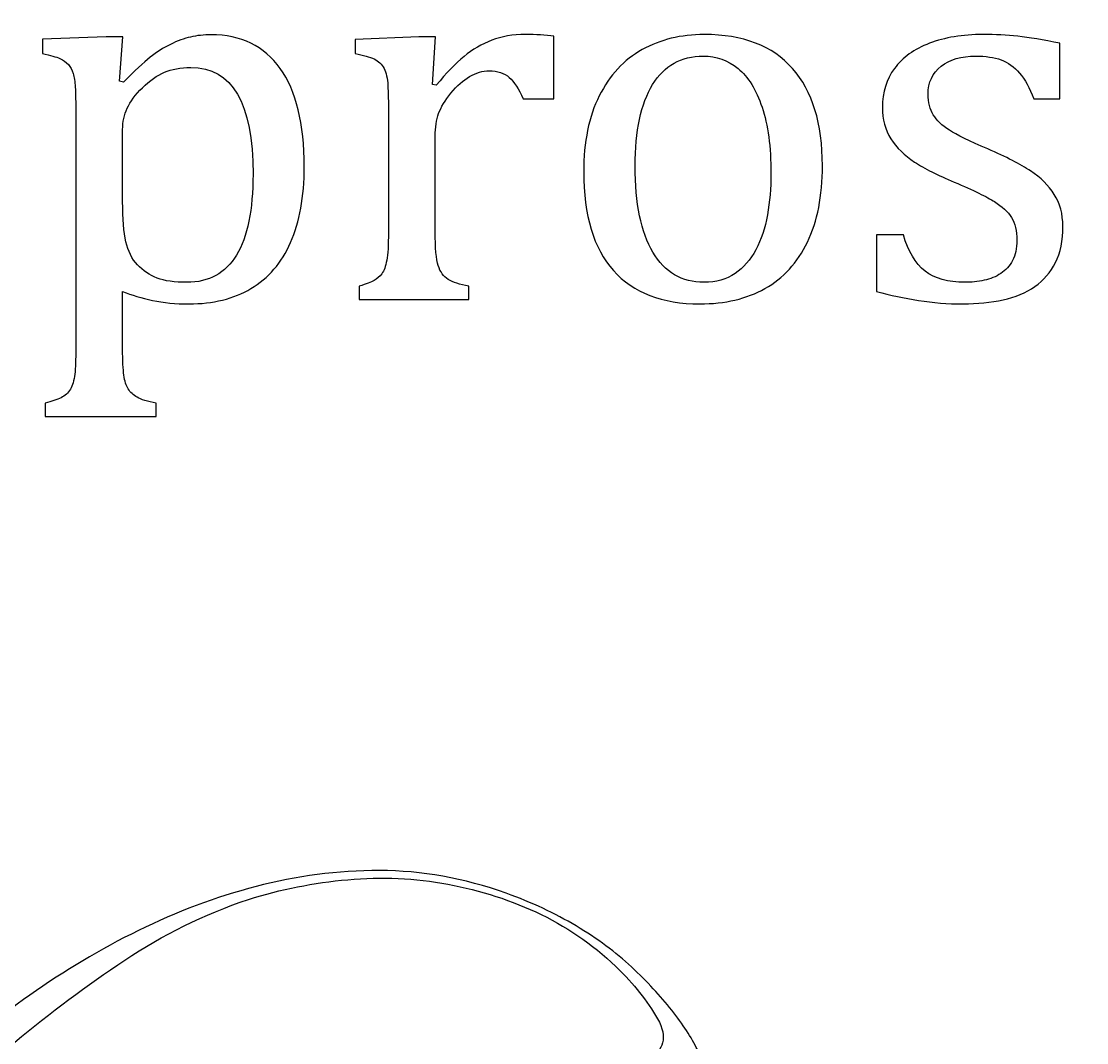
# Model space of a CAD drawing. Header units: millimetres. Extents: x 8111 to 9232, y 1489 to 2404.
# Drawn here: x 9111.1 to 9149.37, y 1991.08 to 2027.76 of the extents above; entities that cross this region are included whole.
import ezdxf

# ---------------------------------------------------------------- set-up
doc = ezdxf.new("R2010")
doc.units = ezdxf.units.MM
doc.header["$MEASUREMENT"] = 0
doc.layers.add('Camada 1', color=7, linetype='Continuous')

msp = doc.modelspace()

# ---------------------------------------------------------------- linework, layer by layer
at = {"layer": 'Camada 1', "color": 250, "lineweight": 20}
msp.add_open_spline([(8951.9421, 1934.7116), (9073.2673, 1934.7116), (9102.3449, 1934.7112), (9231.9422, 1934.7112), (9231.9422, 1934.7112), (9231.9422, 1934.7112), (9231.9422, 2274.7112), (9231.9422, 2274.7112), (9231.9422, 2274.7112), (9102.1938, 2274.7112), (9073.5808, 2274.7112), (8951.9421, 2274.7112), (8951.9421, 2274.7112), (8941.5139, 2274.7112), (8930.8703, 2274.7112), (8920.4421, 2274.7112), (8920.4421, 2274.7112), (8920.4421, 2274.7112), (8905.4421, 2274.7112), (8905.4421, 2274.7112), (8905.4421, 2274.7112), (8905.4421, 2274.7112), (8905.4421, 2271.7114), (8905.4421, 2271.7114), (8905.4421, 2271.7114), (8905.4421, 2271.7114), (8861.4421, 2271.7114), (8861.4421, 2271.7114), (8861.4421, 2271.7114), (8861.4421, 2271.7114), (8861.4421, 2274.7112), (8861.4421, 2274.7112), (8861.4421, 2274.7112), (8861.4421, 2274.7112), (8846.4421, 2274.7112), (8846.4421, 2274.7112), (8846.4421, 2274.7112), (8846.4421, 2274.7112), (8846.4421, 1934.7116), (8846.4421, 1934.7116), (8846.4421, 1934.7116), (8846.4421, 1934.7116), (8861.4421, 1934.7116), (8861.4421, 1934.7116), (8861.4421, 1934.7116), (8861.4421, 1934.7116), (8861.4421, 1937.7114), (8861.4421, 1937.7114), (8861.4421, 1937.7114), (8861.4421, 1937.7114), (8905.4421, 1937.7114), (8905.4421, 1937.7114), (8905.4421, 1937.7114), (8905.4421, 1937.7114), (8905.4421, 1934.7116), (8905.4421, 1934.7116), (8905.4421, 1934.7116), (8905.4421, 1934.7116), (8920.4421, 1934.7116), (8920.4421, 1934.7116), (8920.4421, 1934.7116), (8930.8703, 1934.7116), (8941.5139, 1934.7116), (8951.9421, 1934.7116)], degree=3, knots=[0, 0, 0, 0, 0.0588235, 0.0588235, 0.0588235, 0.0588235, 0.1176471, 0.1176471, 0.1176471, 0.1176471, 0.1764706, 0.1764706, 0.1764706, 0.1764706, 0.2352941, 0.2352941, 0.2352941, 0.2352941, 0.2941176, 0.2941176, 0.2941176, 0.2941176, 0.3529412, 0.3529412, 0.3529412, 0.3529412, 0.4117647, 0.4117647, 0.4117647, 0.4117647, 0.4705882, 0.4705882, 0.4705882, 0.4705882, 0.5294118, 0.5294118, 0.5294118, 0.5294118, 0.5882353, 0.5882353, 0.5882353, 0.5882353, 0.6470588, 0.6470588, 0.6470588, 0.6470588, 0.7058824, 0.7058824, 0.7058824, 0.7058824, 0.7647059, 0.7647059, 0.7647059, 0.7647059, 0.8235294, 0.8235294, 0.8235294, 0.8235294, 0.8823529, 0.8823529, 0.8823529, 0.8823529, 1, 1, 1, 1], dxfattribs=at)
at = {"layer": 'Camada 1', "color": 114}
for points, knots in [([(9114.7418, 2018.0637), (9114.7418, 2018.0637), (9114.7418, 2016.0004), (9114.7418, 2016.0004), (9114.7418, 2016.0004), (9114.7418, 2015.5765), (9114.7585, 2015.2593), (9114.7852, 2015.0524), (9114.7852, 2015.0524), (9114.8153, 2014.8421), (9114.8687, 2014.6784), (9114.9421, 2014.5583), (9114.9421, 2014.5583), (9115.0189, 2014.4348), (9115.1257, 2014.338), (9115.2659, 2014.2579), (9115.2659, 2014.2579), (9115.4062, 2014.181), (9115.6331, 2014.1076), (9115.947, 2014.0442), (9115.947, 2014.0442), (9115.947, 2014.0442), (9115.947, 2013.5635), (9115.947, 2013.5635), (9115.947, 2013.5635), (9115.947, 2013.5635), (9111.9542, 2013.5635), (9111.9542, 2013.5635), (9111.9542, 2013.5635), (9111.9542, 2013.5635), (9111.9542, 2014.0442), (9111.9542, 2014.0442), (9111.9542, 2014.0442), (9112.1912, 2014.1076), (9112.3815, 2014.1744), (9112.5285, 2014.2444), (9112.5285, 2014.2444), (9112.6754, 2014.3112), (9112.7855, 2014.4147), (9112.8657, 2014.5482), (9112.8657, 2014.5482), (9112.9424, 2014.6818), (9112.9959, 2014.8621), (9113.0226, 2015.0891), (9113.0226, 2015.0891), (9113.0459, 2015.3195), (9113.0592, 2015.6199), (9113.0592, 2016.0004), (9113.0592, 2016.0004), (9113.0592, 2016.0004), (9113.0592, 2024.3899), (9113.0592, 2024.3899), (9113.0592, 2024.3899), (9113.0592, 2024.8605), (9113.0526, 2025.1944), (9113.0393, 2025.3947), (9113.0393, 2025.3947), (9113.0259, 2025.5917), (9113.0025, 2025.7586), (9112.9624, 2025.8888), (9112.9624, 2025.8888), (9112.9224, 2026.019), (9112.8657, 2026.1259), (9112.7922, 2026.2093), (9112.7922, 2026.2093), (9112.7155, 2026.2961), (9112.6153, 2026.3662), (9112.4884, 2026.4263), (9112.4884, 2026.4263), (9112.3615, 2026.483), (9112.1513, 2026.5431), (9111.8574, 2026.6032), (9111.8574, 2026.6032), (9111.8574, 2026.6032), (9111.8574, 2027.1207), (9111.8574, 2027.1207), (9111.8574, 2027.1207), (9111.8574, 2027.1207), (9114.1543, 2027.2075), (9114.1543, 2027.2075), (9114.1543, 2027.2075), (9114.1543, 2027.2075), (9114.7519, 2027.2075), (9114.7519, 2027.2075), (9114.7519, 2027.2075), (9114.7519, 2027.2075), (9114.625, 2025.615), (9114.625, 2025.615), (9114.625, 2025.615), (9114.625, 2025.615), (9114.7719, 2025.575), (9114.7719, 2025.575), (9114.7719, 2025.575), (9115.1758, 2025.9856), (9115.4963, 2026.2827), (9115.73, 2026.4697), (9115.73, 2026.4697), (9115.9637, 2026.6566), (9116.2074, 2026.8102), (9116.4577, 2026.9337), (9116.4577, 2026.9337), (9116.7115, 2027.0573), (9116.9518, 2027.1474), (9117.1822, 2027.1974), (9117.1822, 2027.1974), (9117.4126, 2027.2509), (9117.6596, 2027.2776), (9117.92, 2027.2776), (9117.92, 2027.2776), (9118.9983, 2027.2776), (9119.8229, 2026.8736), (9120.4005, 2026.0691), (9120.4005, 2026.0691), (9120.9779, 2025.2645), (9121.265, 2024.0861), (9121.265, 2022.5337), (9121.265, 2022.5337), (9121.265, 2021.4587), (9121.1015, 2020.5541), (9120.7777, 2019.8197), (9120.7777, 2019.8197), (9120.4505, 2019.0852), (9119.9764, 2018.5343), (9119.3521, 2018.1671), (9119.3521, 2018.1671), (9118.7312, 2017.7965), (9117.9901, 2017.613), (9117.1287, 2017.613), (9117.1287, 2017.613), (9116.6447, 2017.613), (9116.2107, 2017.653), (9115.8168, 2017.7364), (9115.8168, 2017.7364), (9115.4262, 2017.8165), (9115.0689, 2017.9267), (9114.7418, 2018.0637)], [0, 0, 0, 0, 0.0285714, 0.0285714, 0.0285714, 0.0285714, 0.0571429, 0.0571429, 0.0571429, 0.0571429, 0.0857143, 0.0857143, 0.0857143, 0.0857143, 0.1142857, 0.1142857, 0.1142857, 0.1142857, 0.1428571, 0.1428571, 0.1428571, 0.1428571, 0.1714286, 0.1714286, 0.1714286, 0.1714286, 0.2, 0.2, 0.2, 0.2, 0.2285714, 0.2285714, 0.2285714, 0.2285714, 0.2571429, 0.2571429, 0.2571429, 0.2571429, 0.2857143, 0.2857143, 0.2857143, 0.2857143, 0.3142857, 0.3142857, 0.3142857, 0.3142857, 0.3428571, 0.3428571, 0.3428571, 0.3428571, 0.3714286, 0.3714286, 0.3714286, 0.3714286, 0.4, 0.4, 0.4, 0.4, 0.4285714, 0.4285714, 0.4285714, 0.4285714, 0.4571429, 0.4571429, 0.4571429, 0.4571429, 0.4857143, 0.4857143, 0.4857143, 0.4857143, 0.5142857, 0.5142857, 0.5142857, 0.5142857, 0.5428571, 0.5428571, 0.5428571, 0.5428571, 0.5714286, 0.5714286, 0.5714286, 0.5714286, 0.6, 0.6, 0.6, 0.6, 0.6285714, 0.6285714, 0.6285714, 0.6285714, 0.6571429, 0.6571429, 0.6571429, 0.6571429, 0.6857143, 0.6857143, 0.6857143, 0.6857143, 0.7142857, 0.7142857, 0.7142857, 0.7142857, 0.7428571, 0.7428571, 0.7428571, 0.7428571, 0.7714286, 0.7714286, 0.7714286, 0.7714286, 0.8, 0.8, 0.8, 0.8, 0.8285714, 0.8285714, 0.8285714, 0.8285714, 0.8571429, 0.8571429, 0.8571429, 0.8571429, 0.8857143, 0.8857143, 0.8857143, 0.8857143, 0.9142857, 0.9142857, 0.9142857, 0.9142857, 0.9428571, 0.9428571, 0.9428571, 0.9428571, 1, 1, 1, 1]), ([(9125.872, 2025.4982), (9125.872, 2025.4982), (9126.0089, 2025.4682), (9126.0089, 2025.4682), (9126.0089, 2025.4682), (9126.3695, 2025.9056), (9126.6999, 2026.2494), (9127.007, 2026.4997), (9127.007, 2026.4997), (9127.3141, 2026.7502), (9127.6447, 2026.9438), (9127.9986, 2027.0806), (9127.9986, 2027.0806), (9128.3557, 2027.2175), (9128.7564, 2027.2877), (9129.2071, 2027.2877), (9129.2071, 2027.2877), (9129.5876, 2027.2877), (9129.9281, 2027.2676), (9130.2352, 2027.2276), (9130.2352, 2027.2276), (9130.2352, 2027.2276), (9130.2352, 2024.9775), (9130.2352, 2024.9775), (9130.2352, 2024.9775), (9130.2352, 2024.9775), (9129.1302, 2024.9775), (9129.1302, 2024.9775), (9129.1302, 2024.9775), (9128.9734, 2025.3313), (9128.8064, 2025.585), (9128.6295, 2025.7452), (9128.6295, 2025.7452), (9128.4559, 2025.9056), (9128.2122, 2025.9856), (9127.9084, 2025.9856), (9127.9084, 2025.9856), (9127.6714, 2025.9856), (9127.4377, 2025.9155), (9127.2073, 2025.7787), (9127.2073, 2025.7787), (9126.977, 2025.6418), (9126.7533, 2025.4448), (9126.5363, 2025.1844), (9126.5363, 2025.1844), (9126.3227, 2024.924), (9126.1758, 2024.677), (9126.0923, 2024.4499), (9126.0923, 2024.4499), (9126.0122, 2024.223), (9125.9688, 2023.9526), (9125.9688, 2023.6387), (9125.9688, 2023.6387), (9125.9688, 2023.6387), (9125.9688, 2020.2136), (9125.9688, 2020.2136), (9125.9688, 2020.2136), (9125.9688, 2019.6227), (9126.0055, 2019.2121), (9126.0789, 2018.9883), (9126.0789, 2018.9883), (9126.1491, 2018.7614), (9126.2692, 2018.5977), (9126.4362, 2018.4942), (9126.4362, 2018.4942), (9126.603, 2018.3908), (9126.8502, 2018.3073), (9127.1839, 2018.2505), (9127.1839, 2018.2505), (9127.1839, 2018.2505), (9127.1839, 2017.7698), (9127.1839, 2017.7698), (9127.1839, 2017.7698), (9127.1839, 2017.7698), (9123.2413, 2017.7698), (9123.2413, 2017.7698), (9123.2413, 2017.7698), (9123.2413, 2017.7698), (9123.2413, 2018.2505), (9123.2413, 2018.2505), (9123.2413, 2018.2505), (9123.4884, 2018.3274), (9123.6686, 2018.3941), (9123.7755, 2018.4543), (9123.7755, 2018.4543), (9123.8823, 2018.5142), (9123.9758, 2018.5944), (9124.0526, 2018.6979), (9124.0526, 2018.6979), (9124.1326, 2018.8048), (9124.1894, 2018.9616), (9124.2295, 2019.1786), (9124.2295, 2019.1786), (9124.2696, 2019.3923), (9124.2896, 2019.7294), (9124.2896, 2020.1869), (9124.2896, 2020.1869), (9124.2896, 2020.1869), (9124.2896, 2024.4499), (9124.2896, 2024.4499), (9124.2896, 2024.4499), (9124.2896, 2024.8673), (9124.2829, 2025.2044), (9124.2696, 2025.4582), (9124.2696, 2025.4582), (9124.2562, 2025.7119), (9124.2095, 2025.9155), (9124.1326, 2026.0691), (9124.1326, 2026.0691), (9124.0526, 2026.2226), (9123.9357, 2026.3362), (9123.7755, 2026.4096), (9123.7755, 2026.4096), (9123.6153, 2026.4865), (9123.3882, 2026.5498), (9123.0944, 2026.6032), (9123.0944, 2026.6032), (9123.0944, 2026.6032), (9123.0944, 2027.1106), (9123.0944, 2027.1106), (9123.0944, 2027.1106), (9123.0944, 2027.1106), (9125.3846, 2027.2075), (9125.3846, 2027.2075), (9125.3846, 2027.2075), (9125.3846, 2027.2075), (9125.9789, 2027.2075), (9125.9789, 2027.2075), (9125.9789, 2027.2075), (9125.9789, 2027.2075), (9125.872, 2025.4982), (9125.872, 2025.4982)], [0, 0, 0, 0, 0.0294118, 0.0294118, 0.0294118, 0.0294118, 0.0588235, 0.0588235, 0.0588235, 0.0588235, 0.0882353, 0.0882353, 0.0882353, 0.0882353, 0.1176471, 0.1176471, 0.1176471, 0.1176471, 0.1470588, 0.1470588, 0.1470588, 0.1470588, 0.1764706, 0.1764706, 0.1764706, 0.1764706, 0.2058824, 0.2058824, 0.2058824, 0.2058824, 0.2352941, 0.2352941, 0.2352941, 0.2352941, 0.2647059, 0.2647059, 0.2647059, 0.2647059, 0.2941176, 0.2941176, 0.2941176, 0.2941176, 0.3235294, 0.3235294, 0.3235294, 0.3235294, 0.3529412, 0.3529412, 0.3529412, 0.3529412, 0.3823529, 0.3823529, 0.3823529, 0.3823529, 0.4117647, 0.4117647, 0.4117647, 0.4117647, 0.4411765, 0.4411765, 0.4411765, 0.4411765, 0.4705882, 0.4705882, 0.4705882, 0.4705882, 0.5, 0.5, 0.5, 0.5, 0.5294118, 0.5294118, 0.5294118, 0.5294118, 0.5588235, 0.5588235, 0.5588235, 0.5588235, 0.5882353, 0.5882353, 0.5882353, 0.5882353, 0.6176471, 0.6176471, 0.6176471, 0.6176471, 0.6470588, 0.6470588, 0.6470588, 0.6470588, 0.6764706, 0.6764706, 0.6764706, 0.6764706, 0.7058824, 0.7058824, 0.7058824, 0.7058824, 0.7352941, 0.7352941, 0.7352941, 0.7352941, 0.7647059, 0.7647059, 0.7647059, 0.7647059, 0.7941176, 0.7941176, 0.7941176, 0.7941176, 0.8235294, 0.8235294, 0.8235294, 0.8235294, 0.8529412, 0.8529412, 0.8529412, 0.8529412, 0.8823529, 0.8823529, 0.8823529, 0.8823529, 0.9117647, 0.9117647, 0.9117647, 0.9117647, 0.9411765, 0.9411765, 0.9411765, 0.9411765, 1, 1, 1, 1]), ([(9135.4799, 2017.613), (9134.1212, 2017.613), (9133.0863, 2018.0135), (9132.3719, 2018.8114), (9132.3719, 2018.8114), (9131.6608, 2019.6093), (9131.3035, 2020.7911), (9131.3035, 2022.3568), (9131.3035, 2022.3568), (9131.3035, 2023.4317), (9131.4905, 2024.3432), (9131.8644, 2025.0843), (9131.8644, 2025.0843), (9132.2384, 2025.8287), (9132.7524, 2026.3829), (9133.4068, 2026.7434), (9133.4068, 2026.7434), (9134.0578, 2027.104), (9134.7989, 2027.2877), (9135.6334, 2027.2877), (9135.6334, 2027.2877), (9137.0289, 2027.2877), (9138.0872, 2026.8804), (9138.805, 2026.0691), (9138.805, 2026.0691), (9139.5227, 2025.2579), (9139.88, 2024.0928), (9139.88, 2022.5738), (9139.88, 2022.5738), (9139.88, 2021.4888), (9139.6996, 2020.5775), (9139.3425, 2019.8329), (9139.3425, 2019.8329), (9138.9819, 2019.0885), (9138.4745, 2018.5343), (9137.8167, 2018.1671), (9137.8167, 2018.1671), (9137.1591, 2017.7965), (9136.378, 2017.613), (9135.4799, 2017.613)], [0, 0, 0, 0, 0.0909091, 0.0909091, 0.0909091, 0.0909091, 0.1818182, 0.1818182, 0.1818182, 0.1818182, 0.2727273, 0.2727273, 0.2727273, 0.2727273, 0.3636364, 0.3636364, 0.3636364, 0.3636364, 0.4545455, 0.4545455, 0.4545455, 0.4545455, 0.5454545, 0.5454545, 0.5454545, 0.5454545, 0.6363636, 0.6363636, 0.6363636, 0.6363636, 0.7272727, 0.7272727, 0.7272727, 0.7272727, 0.8181818, 0.8181818, 0.8181818, 0.8181818, 1, 1, 1, 1]), ([(9148.4095, 2024.9775), (9148.4095, 2024.9775), (9147.4714, 2024.9775), (9147.4714, 2024.9775), (9147.4714, 2024.9775), (9147.3278, 2025.368), (9147.1577, 2025.6785), (9146.9607, 2025.9022), (9146.9607, 2025.9022), (9146.7671, 2026.1259), (9146.5433, 2026.2861), (9146.2963, 2026.3762), (9146.2963, 2026.3762), (9146.0492, 2026.4697), (9145.7454, 2026.5131), (9145.3883, 2026.5131), (9145.3883, 2026.5131), (9144.8675, 2026.5131), (9144.4502, 2026.3929), (9144.1397, 2026.1459), (9144.1397, 2026.1459), (9143.8326, 2025.9022), (9143.6757, 2025.5683), (9143.6757, 2025.1444), (9143.6757, 2025.1444), (9143.6757, 2024.8439), (9143.7391, 2024.5968), (9143.8626, 2024.3999), (9143.8626, 2024.3999), (9143.9861, 2024.2062), (9144.1764, 2024.0227), (9144.4402, 2023.8524), (9144.4402, 2023.8524), (9144.7005, 2023.6821), (9145.1579, 2023.4585), (9145.819, 2023.1781), (9145.819, 2023.1781), (9146.4832, 2022.8909), (9146.9974, 2022.6272), (9147.3579, 2022.3868), (9147.3579, 2022.3868), (9147.7219, 2022.1465), (9148.0056, 2021.866), (9148.2092, 2021.5455), (9148.2092, 2021.5455), (9148.4162, 2021.2251), (9148.5163, 2020.8445), (9148.5163, 2020.4004), (9148.5163, 2020.4004), (9148.5163, 2019.8864), (9148.4295, 2019.4524), (9148.2526, 2019.0985), (9148.2526, 2019.0985), (9148.0757, 2018.748), (9147.8287, 2018.4609), (9147.5115, 2018.2406), (9147.5115, 2018.2406), (9147.191, 2018.0168), (9146.8105, 2017.8566), (9146.3697, 2017.7599), (9146.3697, 2017.7599), (9145.9291, 2017.663), (9145.4484, 2017.613), (9144.9276, 2017.613), (9144.9276, 2017.613), (9144.38, 2017.613), (9143.8493, 2017.653), (9143.3351, 2017.7364), (9143.3351, 2017.7364), (9142.8177, 2017.8165), (9142.3169, 2017.9234), (9141.8261, 2018.0536), (9141.8261, 2018.0536), (9141.8261, 2018.0536), (9141.8261, 2020.0966), (9141.8261, 2020.0966), (9141.8261, 2020.0966), (9141.8261, 2020.0966), (9142.7877, 2020.0966), (9142.7877, 2020.0966), (9142.7877, 2020.0966), (9142.9613, 2019.4991), (9143.2217, 2019.0618), (9143.5689, 2018.7914), (9143.5689, 2018.7914), (9143.9127, 2018.521), (9144.3901, 2018.3875), (9144.9977, 2018.3875), (9144.9977, 2018.3875), (9145.2314, 2018.3875), (9145.4617, 2018.4109), (9145.6854, 2018.4609), (9145.6854, 2018.4609), (9145.9124, 2018.5076), (9146.1127, 2018.5911), (9146.2863, 2018.7046), (9146.2863, 2018.7046), (9146.4633, 2018.818), (9146.6034, 2018.9716), (9146.707, 2019.1687), (9146.707, 2019.1687), (9146.8138, 2019.3656), (9146.8638, 2019.6093), (9146.8638, 2019.9031), (9146.8638, 2019.9031), (9146.8638, 2020.2336), (9146.8004, 2020.5039), (9146.6702, 2020.7143), (9146.6702, 2020.7143), (9146.54, 2020.9213), (9146.3364, 2021.1115), (9146.0626, 2021.2851), (9146.0626, 2021.2851), (9145.7888, 2021.4587), (9145.3048, 2021.6924), (9144.6137, 2021.9863), (9144.6137, 2021.9863), (9144.0229, 2022.2333), (9143.5455, 2022.4736), (9143.1882, 2022.7073), (9143.1882, 2022.7073), (9142.8278, 2022.9444), (9142.5473, 2023.2215), (9142.3403, 2023.542), (9142.3403, 2023.542), (9142.1367, 2023.859), (9142.0332, 2024.2397), (9142.0332, 2024.6737), (9142.0332, 2024.6737), (9142.0332, 2025.2112), (9142.1768, 2025.6752), (9142.4672, 2026.0691), (9142.4672, 2026.0691), (9142.7576, 2026.463), (9143.1783, 2026.7634), (9143.7257, 2026.9738), (9143.7257, 2026.9738), (9144.2732, 2027.1808), (9144.9142, 2027.2877), (9145.652, 2027.2877), (9145.652, 2027.2877), (9146.0827, 2027.2877), (9146.4966, 2027.2642), (9146.8973, 2027.2242), (9146.8973, 2027.2242), (9147.3011, 2027.1808), (9147.8019, 2027.0974), (9148.4095, 2026.9738), (9148.4095, 2026.9738), (9148.4095, 2026.9738), (9148.4095, 2024.9775), (9148.4095, 2024.9775)], [0, 0, 0, 0, 0.025641, 0.025641, 0.025641, 0.025641, 0.0512821, 0.0512821, 0.0512821, 0.0512821, 0.0769231, 0.0769231, 0.0769231, 0.0769231, 0.1025641, 0.1025641, 0.1025641, 0.1025641, 0.1282051, 0.1282051, 0.1282051, 0.1282051, 0.1538462, 0.1538462, 0.1538462, 0.1538462, 0.1794872, 0.1794872, 0.1794872, 0.1794872, 0.2051282, 0.2051282, 0.2051282, 0.2051282, 0.2307692, 0.2307692, 0.2307692, 0.2307692, 0.2564103, 0.2564103, 0.2564103, 0.2564103, 0.2820513, 0.2820513, 0.2820513, 0.2820513, 0.3076923, 0.3076923, 0.3076923, 0.3076923, 0.3333333, 0.3333333, 0.3333333, 0.3333333, 0.3589744, 0.3589744, 0.3589744, 0.3589744, 0.3846154, 0.3846154, 0.3846154, 0.3846154, 0.4102564, 0.4102564, 0.4102564, 0.4102564, 0.4358974, 0.4358974, 0.4358974, 0.4358974, 0.4615385, 0.4615385, 0.4615385, 0.4615385, 0.4871795, 0.4871795, 0.4871795, 0.4871795, 0.5128205, 0.5128205, 0.5128205, 0.5128205, 0.5384615, 0.5384615, 0.5384615, 0.5384615, 0.5641026, 0.5641026, 0.5641026, 0.5641026, 0.5897436, 0.5897436, 0.5897436, 0.5897436, 0.6153846, 0.6153846, 0.6153846, 0.6153846, 0.6410256, 0.6410256, 0.6410256, 0.6410256, 0.6666667, 0.6666667, 0.6666667, 0.6666667, 0.6923077, 0.6923077, 0.6923077, 0.6923077, 0.7179487, 0.7179487, 0.7179487, 0.7179487, 0.7435897, 0.7435897, 0.7435897, 0.7435897, 0.7692308, 0.7692308, 0.7692308, 0.7692308, 0.7948718, 0.7948718, 0.7948718, 0.7948718, 0.8205128, 0.8205128, 0.8205128, 0.8205128, 0.8461538, 0.8461538, 0.8461538, 0.8461538, 0.8717949, 0.8717949, 0.8717949, 0.8717949, 0.8974359, 0.8974359, 0.8974359, 0.8974359, 0.9230769, 0.9230769, 0.9230769, 0.9230769, 0.9487179, 0.9487179, 0.9487179, 0.9487179, 1, 1, 1, 1]), ([(9133.1497, 2022.5637), (9133.1497, 2021.2184), (9133.3634, 2020.1869), (9133.7906, 2019.4657), (9133.7906, 2019.4657), (9134.218, 2018.748), (9134.8289, 2018.3875), (9135.6268, 2018.3875), (9135.6268, 2018.3875), (9136.0608, 2018.3875), (9136.4346, 2018.4909), (9136.7419, 2018.7046), (9136.7419, 2018.7046), (9137.0457, 2018.9149), (9137.296, 2019.202), (9137.4896, 2019.5593), (9137.4896, 2019.5593), (9137.6799, 2019.9197), (9137.8201, 2020.3337), (9137.9035, 2020.8077), (9137.9035, 2020.8077), (9137.9903, 2021.2785), (9138.0304, 2021.7726), (9138.0304, 2022.2901), (9138.0304, 2022.2901), (9138.0304, 2023.2481), (9137.9236, 2024.0427), (9137.7132, 2024.6737), (9137.7132, 2024.6737), (9137.503, 2025.3079), (9137.2125, 2025.772), (9136.8487, 2026.0691), (9136.8487, 2026.0691), (9136.4815, 2026.3662), (9136.0641, 2026.5131), (9135.5968, 2026.5131), (9135.5968, 2026.5131), (9134.8055, 2026.5131), (9134.2013, 2026.1726), (9133.7807, 2025.4882), (9133.7807, 2025.4882), (9133.36, 2024.8005), (9133.1497, 2023.8257), (9133.1497, 2022.5637)], [0, 0, 0, 0, 0.0833333, 0.0833333, 0.0833333, 0.0833333, 0.1666667, 0.1666667, 0.1666667, 0.1666667, 0.25, 0.25, 0.25, 0.25, 0.3333333, 0.3333333, 0.3333333, 0.3333333, 0.4166667, 0.4166667, 0.4166667, 0.4166667, 0.5, 0.5, 0.5, 0.5, 0.5833333, 0.5833333, 0.5833333, 0.5833333, 0.6666667, 0.6666667, 0.6666667, 0.6666667, 0.75, 0.75, 0.75, 0.75, 0.8333333, 0.8333333, 0.8333333, 0.8333333, 1, 1, 1, 1]), ([(9114.7418, 2021.2919), (9114.7418, 2020.6643), (9114.7819, 2020.1834), (9114.8587, 2019.843), (9114.8587, 2019.843), (9114.9387, 2019.5058), (9115.0757, 2019.2287), (9115.276, 2019.0184), (9115.276, 2019.0184), (9115.4729, 2018.8048), (9115.71, 2018.6479), (9115.9803, 2018.541), (9115.9803, 2018.541), (9116.2508, 2018.4375), (9116.6079, 2018.3875), (9117.052, 2018.3875), (9117.052, 2018.3875), (9117.8398, 2018.3875), (9118.4341, 2018.7146), (9118.8314, 2019.3689), (9118.8314, 2019.3689), (9119.2286, 2020.0232), (9119.4255, 2020.9914), (9119.4255, 2022.27), (9119.4255, 2022.27), (9119.4255, 2024.8239), (9118.6811, 2026.1025), (9117.1888, 2026.1025), (9117.1888, 2026.1025), (9116.8216, 2026.1025), (9116.5079, 2026.0457), (9116.2442, 2025.9322), (9116.2442, 2025.9322), (9115.9803, 2025.8188), (9115.7166, 2025.6318), (9115.4562, 2025.378), (9115.4562, 2025.378), (9115.1958, 2025.1244), (9115.0123, 2024.8773), (9114.9021, 2024.6402), (9114.9021, 2024.6402), (9114.7953, 2024.4032), (9114.7418, 2024.1461), (9114.7418, 2023.8724), (9114.7418, 2023.8724), (9114.7418, 2023.8724), (9114.7418, 2021.2919), (9114.7418, 2021.2919)], [0, 0, 0, 0, 0.0769231, 0.0769231, 0.0769231, 0.0769231, 0.1538462, 0.1538462, 0.1538462, 0.1538462, 0.2307692, 0.2307692, 0.2307692, 0.2307692, 0.3076923, 0.3076923, 0.3076923, 0.3076923, 0.3846154, 0.3846154, 0.3846154, 0.3846154, 0.4615385, 0.4615385, 0.4615385, 0.4615385, 0.5384615, 0.5384615, 0.5384615, 0.5384615, 0.6153846, 0.6153846, 0.6153846, 0.6153846, 0.6923077, 0.6923077, 0.6923077, 0.6923077, 0.7692308, 0.7692308, 0.7692308, 0.7692308, 0.8461538, 0.8461538, 0.8461538, 0.8461538, 1, 1, 1, 1]), ([(9135.3918, 1990.8303), (9135.5371, 1990.5396), (9135.5825, 1990.2762), (9135.528, 1990.0401), (9135.528, 1990.0401), (9135.4735, 1989.8039), (9135.2464, 1989.6313), (9134.8468, 1989.5223), (9134.8468, 1989.5223), (9134.3745, 1989.4134), (9133.884, 1989.486), (9133.3753, 1989.7403), (9133.3753, 1989.7403), (9132.8667, 1989.9947), (9132.4488, 1990.2672), (9132.1219, 1990.5578), (9132.1219, 1990.5578), (9132.3399, 1990.4488), (9132.5942, 1990.3852), (9132.8848, 1990.3671), (9132.8848, 1990.3671), (9133.1755, 1990.3489), (9133.4298, 1990.3943), (9133.6478, 1990.5033), (9133.6478, 1990.5033), (9133.8658, 1990.6123), (9134.0202, 1990.7758), (9134.111, 1990.9938), (9134.111, 1990.9938), (9134.2019, 1991.2118), (9134.1746, 1991.4843), (9134.0293, 1991.8113), (9134.0293, 1991.8113), (9133.8476, 1992.1383), (9133.6387, 1992.4562), (9133.4026, 1992.765), (9133.4026, 1992.765), (9133.1664, 1993.0738), (9132.903, 1993.3736), (9132.6123, 1993.6642), (9132.6123, 1993.6642), (9131.7767, 1994.4999), (9130.8321, 1995.172), (9129.7784, 1995.6806), (9129.7784, 1995.6806), (9128.7248, 1996.1893), (9127.6076, 1996.5526), (9126.4268, 1996.7706), (9126.4268, 1996.7706), (9125.246, 1996.9886), (9124.047, 1997.0431), (9122.8299, 1996.9341), (9122.8299, 1996.9341), (9121.6128, 1996.8251), (9120.4229, 1996.5889), (9119.2603, 1996.2256), (9119.2603, 1996.2256), (9117.6617, 1995.6806), (9116.1811, 1994.954), (9114.8187, 1994.0457), (9114.8187, 1994.0457), (9113.4562, 1993.1374), (9112.1392, 1992.1564), (9110.8676, 1991.1028), (9110.8676, 1991.1028), (9108.7966, 1989.2862), (9106.8529, 1987.3424), (9105.0363, 1985.2715), (9105.0363, 1985.2715), (9103.2196, 1983.2006), (9101.4939, 1981.057), (9099.8589, 1978.8407), (9099.8589, 1978.8407), (9097.5337, 1975.6435), (9095.381, 1972.3736), (9093.4009, 1969.031), (9093.4009, 1969.031), (9091.4208, 1965.6885), (9089.5406, 1962.2551), (9087.7603, 1958.7309), (9087.7603, 1958.7309), (9087.2153, 1957.6409), (9086.6885, 1956.5328), (9086.1799, 1955.4065), (9086.1799, 1955.4065), (9085.6712, 1954.2802), (9085.1081, 1953.1539), (9084.4904, 1952.0276), (9084.4904, 1952.0276), (9084.4904, 1952.0639), (9084.4269, 1952.1003), (9084.2997, 1952.1366), (9084.2997, 1952.1366), (9084.1725, 1952.1729), (9084.1089, 1952.2092), (9084.1089, 1952.2456), (9084.1089, 1952.2456), (9084.2543, 1952.7542), (9084.3905, 1953.2356), (9084.5177, 1953.6898), (9084.5177, 1953.6898), (9084.6448, 1954.1439), (9084.7811, 1954.6253), (9084.9264, 1955.134), (9084.9264, 1955.134), (9085.4351, 1956.9506), (9085.8892, 1958.749), (9086.2889, 1960.5293), (9086.2889, 1960.5293), (9086.6885, 1962.3096), (9087.0518, 1964.1262), (9087.3788, 1965.9791), (9087.3788, 1965.9791), (9087.6332, 1967.2871), (9087.8784, 1968.595), (9088.1146, 1969.903), (9088.1146, 1969.903), (9088.3507, 1971.211), (9088.6141, 1972.5007), (9088.9048, 1973.7724), (9088.9048, 1973.7724), (9089.3408, 1975.7343), (9089.8403, 1977.6872), (9090.4035, 1979.6309), (9090.4035, 1979.6309), (9090.9666, 1981.5747), (9091.6842, 1983.4549), (9092.5562, 1985.2715), (9092.5562, 1985.2715), (9090.7396, 1982.3649), (9089.0774, 1979.3584), (9087.5696, 1976.252), (9087.5696, 1976.252), (9086.0618, 1973.1456), (9084.3996, 1969.8667), (9082.583, 1966.4151), (9082.583, 1966.4151), (9081.6384, 1964.6348), (9080.6756, 1962.8818), (9079.6946, 1961.156), (9079.6946, 1961.156), (9078.7136, 1959.4303), (9077.6418, 1957.7317), (9076.4792, 1956.0605), (9076.4792, 1956.0605), (9075.7526, 1955.0068), (9074.9078, 1953.8987), (9073.945, 1952.7361), (9073.945, 1952.7361), (9072.9822, 1951.5734), (9071.9195, 1950.5289), (9070.7569, 1949.6024), (9070.7569, 1949.6024), (9069.5943, 1948.6759), (9068.3408, 1947.9675), (9066.9965, 1947.477), (9066.9965, 1947.477), (9065.6522, 1946.9865), (9064.2171, 1946.9048), (9062.6912, 1947.2317), (9062.6912, 1947.2317), (9061.7465, 1947.4497), (9060.9472, 1947.8766), (9060.2932, 1948.5125), (9060.2932, 1948.5125), (9059.6393, 1949.1483), (9059.1488, 1949.9022), (9058.8218, 1950.7741), (9058.8218, 1950.7741), (9058.1315, 1952.5544), (9057.9407, 1954.4255), (9058.2495, 1956.3874), (9058.2495, 1956.3874), (9058.5584, 1958.3494), (9059.1124, 1960.2386), (9059.9117, 1962.0553), (9059.9117, 1962.0553), (9060.7837, 1963.9082), (9061.8283, 1965.6158), (9063.0454, 1967.1781), (9063.0454, 1967.1781), (9064.2625, 1968.7404), (9065.6522, 1970.0756), (9067.2145, 1971.1837), (9067.2145, 1971.1837), (9068.7768, 1972.2918), (9070.5026, 1973.1275), (9072.3918, 1973.6906), (9072.3918, 1973.6906), (9074.2811, 1974.2538), (9076.3339, 1974.4808), (9078.5501, 1974.3718), (9078.5501, 1974.3718), (9079.4584, 1974.2992), (9080.1397, 1974.1266), (9080.5938, 1973.8541), (9080.5938, 1973.8541), (9081.048, 1973.5816), (9081.2569, 1973.2819), (9081.2205, 1972.9549), (9081.2205, 1972.9549), (9081.1842, 1972.6279), (9080.939, 1972.3282), (9080.4848, 1972.0557), (9080.4848, 1972.0557), (9080.0307, 1971.7832), (9079.3676, 1971.6288), (9078.4956, 1971.5924), (9078.4956, 1971.5924), (9078.641, 1971.5924), (9078.8045, 1971.656), (9078.9861, 1971.7832), (9078.9861, 1971.7832), (9079.1678, 1971.9103), (9079.304, 1972.0648), (9079.3948, 1972.2464), (9079.3948, 1972.2464), (9079.4857, 1972.4281), (9079.522, 1972.6188), (9079.5038, 1972.8187), (9079.5038, 1972.8187), (9079.4857, 1973.0185), (9079.3676, 1973.1911), (9079.1496, 1973.3364), (9079.1496, 1973.3364), (9078.641, 1973.627), (9078.0778, 1973.7905), (9077.4602, 1973.8269), (9077.4602, 1973.8269), (9076.8425, 1973.8632), (9076.2067, 1973.8632), (9075.5527, 1973.8269), (9075.5527, 1973.8269), (9073.8088, 1973.7542), (9072.0467, 1973.3273), (9070.2664, 1972.5462), (9070.2664, 1972.5462), (9068.4861, 1971.765), (9066.9238, 1970.7205), (9065.5796, 1969.4125), (9065.5796, 1969.4125), (9064.1626, 1968.0319), (9063, 1966.4696), (9062.0917, 1964.7257), (9062.0917, 1964.7257), (9061.1834, 1962.9817), (9060.4931, 1961.147), (9060.0207, 1959.2213), (9060.0207, 1959.2213), (9059.8027, 1958.422), (9059.6211, 1957.5137), (9059.4758, 1956.4964), (9059.4758, 1956.4964), (9059.3304, 1955.4791), (9059.2941, 1954.4528), (9059.3668, 1953.4173), (9059.3668, 1953.4173), (9059.4394, 1952.3818), (9059.6665, 1951.419), (9060.048, 1950.5289), (9060.048, 1950.5289), (9060.4295, 1949.6387), (9061.0744, 1948.9394), (9061.9827, 1948.4307), (9061.9827, 1948.4307), (9062.673, 1947.9947), (9063.4269, 1947.7586), (9064.2443, 1947.7222), (9064.2443, 1947.7222), (9065.0618, 1947.6859), (9065.8793, 1947.7949), (9066.6968, 1948.0492), (9066.6968, 1948.0492), (9067.5142, 1948.3035), (9068.3045, 1948.6487), (9069.0674, 1949.0847), (9069.0674, 1949.0847), (9069.8304, 1949.5207), (9070.5207, 1949.993), (9071.1384, 1950.5016), (9071.1384, 1950.5016), (9072.4827, 1951.6279), (9073.718, 1952.9086), (9074.8442, 1954.3438), (9074.8442, 1954.3438), (9075.9705, 1955.7789), (9077.006, 1957.2867), (9077.9506, 1958.8671), (9077.9506, 1958.8671), (9078.8953, 1960.4476), (9079.7763, 1962.0734), (9080.5938, 1963.7447), (9080.5938, 1963.7447), (9081.4113, 1965.416), (9082.2015, 1967.0691), (9082.9645, 1968.704), (9082.9645, 1968.704), (9083.5821, 1969.9757), (9084.1907, 1971.2291), (9084.7902, 1972.4644), (9084.7902, 1972.4644), (9085.3897, 1973.6997), (9085.9982, 1974.935), (9086.6159, 1976.1703), (9086.6159, 1976.1703), (9087.3788, 1977.6962), (9088.1781, 1979.2494), (9089.0138, 1980.8299), (9089.0138, 1980.8299), (9089.8494, 1982.4103), (9090.7577, 1983.9454), (9091.7387, 1985.435), (9091.7387, 1985.435), (9092.7197, 1986.9246), (9093.8187, 1988.3325), (9095.0358, 1989.6586), (9095.0358, 1989.6586), (9096.253, 1990.9847), (9097.6245, 1992.1928), (9099.1504, 1993.2827), (9099.1504, 1993.2827), (9099.3684, 1993.4281), (9099.65, 1993.6097), (9099.9952, 1993.8277), (9099.9952, 1993.8277), (9100.3403, 1994.0457), (9100.6764, 1994.2274), (9101.0034, 1994.3727), (9101.0034, 1994.3727), (9101.3304, 1994.518), (9101.621, 1994.5907), (9101.8754, 1994.5907), (9101.8754, 1994.5907), (9102.1297, 1994.5907), (9102.2932, 1994.4454), (9102.3658, 1994.1547), (9102.3658, 1994.1547), (9102.4022, 1993.864), (9102.2932, 1993.5915), (9102.0389, 1993.3372), (9102.0389, 1993.3372), (9101.7845, 1993.0829), (9101.5484, 1992.8831), (9101.3304, 1992.7377), (9101.3304, 1992.7377), (9101.403, 1992.8104), (9101.4757, 1992.9557), (9101.5484, 1993.1737), (9101.5484, 1993.1737), (9101.621, 1993.3917), (9101.5665, 1993.5734), (9101.3849, 1993.7187), (9101.3849, 1993.7187), (9101.1669, 1993.864), (9100.8581, 1993.864), (9100.4584, 1993.7187), (9100.4584, 1993.7187), (9100.0588, 1993.5734), (9099.65, 1993.3645), (9099.2322, 1993.092), (9099.2322, 1993.092), (9098.8144, 1992.8195), (9098.4238, 1992.5198), (9098.0605, 1992.1928), (9098.0605, 1992.1928), (9097.6972, 1991.8658), (9097.4247, 1991.6296), (9097.243, 1991.4843), (9097.243, 1991.4843), (9095.1721, 1989.4134), (9093.6098, 1986.9791), (9092.5562, 1984.1815), (9092.5562, 1984.1815), (9091.8295, 1982.2923), (9091.3118, 1980.3485), (9091.003, 1978.3502), (9091.003, 1978.3502), (9090.6941, 1976.352), (9090.4126, 1974.3537), (9090.1582, 1972.3554), (9090.1582, 1972.3554), (9089.5769, 1967.8139), (9088.6505, 1963.236), (9087.3788, 1958.6219), (9087.3788, 1958.6219), (9089.1228, 1962.2551), (9090.9757, 1965.8338), (9092.9377, 1969.358), (9092.9377, 1969.358), (9094.8996, 1972.8822), (9097.025, 1976.3156), (9099.3139, 1979.6582), (9099.3139, 1979.6582), (9101.0216, 1982.1288), (9102.8563, 1984.4994), (9104.8183, 1986.7702), (9104.8183, 1986.7702), (9106.7802, 1989.0409), (9108.9783, 1991.0483), (9111.4125, 1992.7922), (9111.4125, 1992.7922), (9112.6478, 1993.6642), (9113.9467, 1994.4363), (9115.3092, 1995.1084), (9115.3092, 1995.1084), (9116.6716, 1995.7806), (9118.0795, 1996.3074), (9119.5328, 1996.6889), (9119.5328, 1996.6889), (9120.9861, 1997.0703), (9122.4666, 1997.2611), (9123.9744, 1997.2611), (9123.9744, 1997.2611), (9125.4822, 1997.2611), (9126.999, 1996.9886), (9128.525, 1996.4436), (9128.525, 1996.4436), (9129.4333, 1996.1166), (9130.2689, 1995.7261), (9131.0319, 1995.2719), (9131.0319, 1995.2719), (9131.7949, 1994.8178), (9132.4579, 1994.3273), (9133.0211, 1993.8005), (9133.0211, 1993.8005), (9133.5842, 1993.2736), (9134.0656, 1992.7559), (9134.4653, 1992.2473), (9134.4653, 1992.2473), (9134.8649, 1991.7386), (9135.1738, 1991.2663), (9135.3918, 1990.8303)], [0, 0, 0, 0, 0.0091743, 0.0091743, 0.0091743, 0.0091743, 0.0183486, 0.0183486, 0.0183486, 0.0183486, 0.0275229, 0.0275229, 0.0275229, 0.0275229, 0.0366972, 0.0366972, 0.0366972, 0.0366972, 0.0458716, 0.0458716, 0.0458716, 0.0458716, 0.0550459, 0.0550459, 0.0550459, 0.0550459, 0.0642202, 0.0642202, 0.0642202, 0.0642202, 0.0733945, 0.0733945, 0.0733945, 0.0733945, 0.0825688, 0.0825688, 0.0825688, 0.0825688, 0.0917431, 0.0917431, 0.0917431, 0.0917431, 0.1009174, 0.1009174, 0.1009174, 0.1009174, 0.1100917, 0.1100917, 0.1100917, 0.1100917, 0.1192661, 0.1192661, 0.1192661, 0.1192661, 0.1284404, 0.1284404, 0.1284404, 0.1284404, 0.1376147, 0.1376147, 0.1376147, 0.1376147, 0.146789, 0.146789, 0.146789, 0.146789, 0.1559633, 0.1559633, 0.1559633, 0.1559633, 0.1651376, 0.1651376, 0.1651376, 0.1651376, 0.1743119, 0.1743119, 0.1743119, 0.1743119, 0.1834862, 0.1834862, 0.1834862, 0.1834862, 0.1926606, 0.1926606, 0.1926606, 0.1926606, 0.2018349, 0.2018349, 0.2018349, 0.2018349, 0.2110092, 0.2110092, 0.2110092, 0.2110092, 0.2201835, 0.2201835, 0.2201835, 0.2201835, 0.2293578, 0.2293578, 0.2293578, 0.2293578, 0.2385321, 0.2385321, 0.2385321, 0.2385321, 0.2477064, 0.2477064, 0.2477064, 0.2477064, 0.2568807, 0.2568807, 0.2568807, 0.2568807, 0.266055, 0.266055, 0.266055, 0.266055, 0.2752294, 0.2752294, 0.2752294, 0.2752294, 0.2844037, 0.2844037, 0.2844037, 0.2844037, 0.293578, 0.293578, 0.293578, 0.293578, 0.3027523, 0.3027523, 0.3027523, 0.3027523, 0.3119266, 0.3119266, 0.3119266, 0.3119266, 0.3211009, 0.3211009, 0.3211009, 0.3211009, 0.3302752, 0.3302752, 0.3302752, 0.3302752, 0.3394495, 0.3394495, 0.3394495, 0.3394495, 0.3486239, 0.3486239, 0.3486239, 0.3486239, 0.3577982, 0.3577982, 0.3577982, 0.3577982, 0.3669725, 0.3669725, 0.3669725, 0.3669725, 0.3761468, 0.3761468, 0.3761468, 0.3761468, 0.3853211, 0.3853211, 0.3853211, 0.3853211, 0.3944954, 0.3944954, 0.3944954, 0.3944954, 0.4036697, 0.4036697, 0.4036697, 0.4036697, 0.412844, 0.412844, 0.412844, 0.412844, 0.4220183, 0.4220183, 0.4220183, 0.4220183, 0.4311927, 0.4311927, 0.4311927, 0.4311927, 0.440367, 0.440367, 0.440367, 0.440367, 0.4495413, 0.4495413, 0.4495413, 0.4495413, 0.4587156, 0.4587156, 0.4587156, 0.4587156, 0.4678899, 0.4678899, 0.4678899, 0.4678899, 0.4770642, 0.4770642, 0.4770642, 0.4770642, 0.4862385, 0.4862385, 0.4862385, 0.4862385, 0.4954128, 0.4954128, 0.4954128, 0.4954128, 0.5045872, 0.5045872, 0.5045872, 0.5045872, 0.5137615, 0.5137615, 0.5137615, 0.5137615, 0.5229358, 0.5229358, 0.5229358, 0.5229358, 0.5321101, 0.5321101, 0.5321101, 0.5321101, 0.5412844, 0.5412844, 0.5412844, 0.5412844, 0.5504587, 0.5504587, 0.5504587, 0.5504587, 0.559633, 0.559633, 0.559633, 0.559633, 0.5688073, 0.5688073, 0.5688073, 0.5688073, 0.5779817, 0.5779817, 0.5779817, 0.5779817, 0.587156, 0.587156, 0.587156, 0.587156, 0.5963303, 0.5963303, 0.5963303, 0.5963303, 0.6055046, 0.6055046, 0.6055046, 0.6055046, 0.6146789, 0.6146789, 0.6146789, 0.6146789, 0.6238532, 0.6238532, 0.6238532, 0.6238532, 0.6330275, 0.6330275, 0.6330275, 0.6330275, 0.6422018, 0.6422018, 0.6422018, 0.6422018, 0.6513761, 0.6513761, 0.6513761, 0.6513761, 0.6605505, 0.6605505, 0.6605505, 0.6605505, 0.6697248, 0.6697248, 0.6697248, 0.6697248, 0.6788991, 0.6788991, 0.6788991, 0.6788991, 0.6880734, 0.6880734, 0.6880734, 0.6880734, 0.6972477, 0.6972477, 0.6972477, 0.6972477, 0.706422, 0.706422, 0.706422, 0.706422, 0.7155963, 0.7155963, 0.7155963, 0.7155963, 0.7247706, 0.7247706, 0.7247706, 0.7247706, 0.733945, 0.733945, 0.733945, 0.733945, 0.7431193, 0.7431193, 0.7431193, 0.7431193, 0.7522936, 0.7522936, 0.7522936, 0.7522936, 0.7614679, 0.7614679, 0.7614679, 0.7614679, 0.7706422, 0.7706422, 0.7706422, 0.7706422, 0.7798165, 0.7798165, 0.7798165, 0.7798165, 0.7889908, 0.7889908, 0.7889908, 0.7889908, 0.7981651, 0.7981651, 0.7981651, 0.7981651, 0.8073394, 0.8073394, 0.8073394, 0.8073394, 0.8165138, 0.8165138, 0.8165138, 0.8165138, 0.8256881, 0.8256881, 0.8256881, 0.8256881, 0.8348624, 0.8348624, 0.8348624, 0.8348624, 0.8440367, 0.8440367, 0.8440367, 0.8440367, 0.853211, 0.853211, 0.853211, 0.853211, 0.8623853, 0.8623853, 0.8623853, 0.8623853, 0.8715596, 0.8715596, 0.8715596, 0.8715596, 0.8807339, 0.8807339, 0.8807339, 0.8807339, 0.8899083, 0.8899083, 0.8899083, 0.8899083, 0.8990826, 0.8990826, 0.8990826, 0.8990826, 0.9082569, 0.9082569, 0.9082569, 0.9082569, 0.9174312, 0.9174312, 0.9174312, 0.9174312, 0.9266055, 0.9266055, 0.9266055, 0.9266055, 0.9357798, 0.9357798, 0.9357798, 0.9357798, 0.9449541, 0.9449541, 0.9449541, 0.9449541, 0.9541284, 0.9541284, 0.9541284, 0.9541284, 0.9633028, 0.9633028, 0.9633028, 0.9633028, 0.9724771, 0.9724771, 0.9724771, 0.9724771, 0.9816514, 0.9816514, 0.9816514, 0.9816514, 1, 1, 1, 1])]:
    msp.add_open_spline(points, degree=3, knots=knots, dxfattribs=at)

doc.saveas('drawing.dxf')
